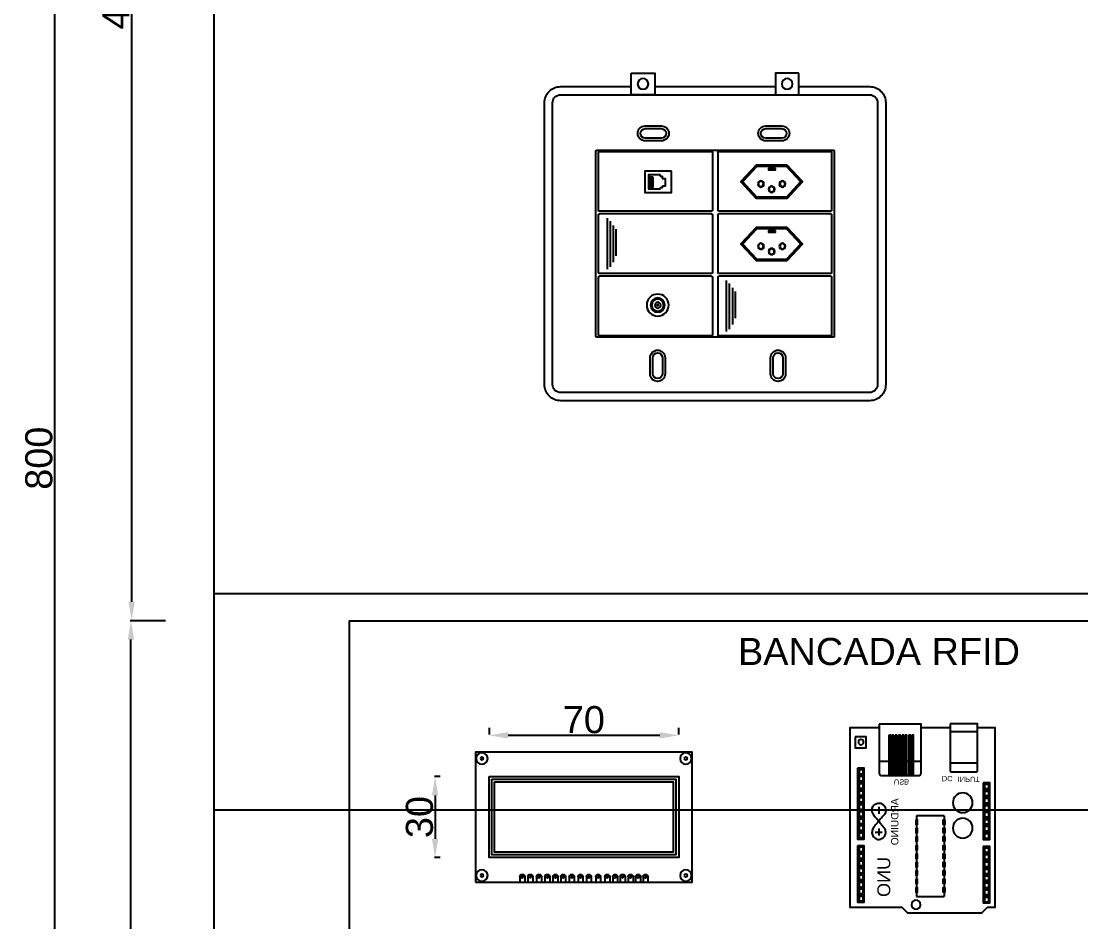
# Model space of a CAD drawing. Header units: millimetres. Extents: x 1729 to 7209, y 940 to 3564.
# Drawn here: x 1729.4 to 2120.6, y 1168.5 to 1501 of the extents above; entities that cross this region are included whole.
import ezdxf

# ---------------------------------------------------------------- set-up
doc = ezdxf.new("R2010")
doc.units = ezdxf.units.MM
doc.layers.add('Traço-fino', color=7, linetype='Continuous', transparency=0.7)
doc.styles.get("Standard").update_dxf_attribs({"font": 'arial.ttf'})
doc.dimstyles.new('ISO-25', dxfattribs={"dimtxt": 10, "dimasz": 7, "dimexe": 0.25, "dimexo": 18, "dimtad": 1, "dimtxsty": 'Standard', "dimcen": 2.5, "dimclrd": 1, "dimadec": 0, "dimazin": 0, "dimtfac": 1, "dimtmove": 0, "dimatfit": 3, "dimfxl": 0, "dimarcsym": 0})

# ---------------------------------------------------------------- blocks, each defined once
blk = doc.blocks.new('*D52')
at = {"color": 0, "lineweight": -2}
for p, q in [((1782.63, 1739.68), (1741.45, 1739.68)), ((1782.63, 939.68), (1741.45, 939.68))]:
    blk.add_line(p, q, dxfattribs=at)
at = {"color": 1, "lineweight": -2}
blk.add_line((1741.7, 1732.68), (1741.7, 946.68), dxfattribs=at)
at = {"color": 1}
for points in [[(1740.53, 1732.68), (1742.87, 1732.68), (1741.7, 1739.68)], [(1740.53, 946.68), (1742.87, 946.68), (1741.7, 939.68)]]:
    blk.add_solid(points, dxfattribs=at)
at = {"layer": 'Defpoints', "color": 0}
for p in [(1800.63, 1739.68), (1741.7, 939.68), (1800.63, 939.68)]:
    blk.add_point(p, dxfattribs=at)
at = {"color": 0, "insert": (1735.97, 1339.68), "char_height": 10, "attachment_point": 5, "rotation": 90}
blk.add_mtext('800', dxfattribs=at)
blk = doc.blocks.new('*D55')
at = {"color": 0, "linetype": 'Continuous', "lineweight": -2}
for p, q in [((1782.63, 1739.68), (1769.93, 1739.68)), ((1782.63, 1279.68), (1769.93, 1279.68))]:
    blk.add_line(p, q, dxfattribs=at)
at = {"color": 1, "linetype": 'Continuous', "lineweight": -2}
blk.add_line((1770.18, 1732.68), (1770.18, 1286.68), dxfattribs=at)
at = {"color": 1}
for points in [[(1769.01, 1732.68), (1771.34, 1732.68), (1770.18, 1739.68)], [(1769.01, 1286.68), (1771.34, 1286.68), (1770.18, 1279.68)]]:
    blk.add_solid(points, dxfattribs=at)
at = {"layer": 'Defpoints', "color": 0}
for p in [(1800.63, 1739.68), (1770.18, 1279.68), (1800.63, 1279.68)]:
    blk.add_point(p, dxfattribs=at)
at = {"color": 0, "insert": (1764.45, 1509.68), "char_height": 10, "attachment_point": 5, "rotation": 90}
blk.add_mtext('460', dxfattribs=at)
blk = doc.blocks.new('*D49')
at = {"color": 0, "linetype": 'Continuous', "lineweight": -2}
for p, q in [((1782.63, 1279.68), (1769.68, 1279.68)), ((1783.15, 989.68), (1769.68, 989.68))]:
    blk.add_line(p, q, dxfattribs=at)
at = {"color": 1, "linetype": 'Continuous', "lineweight": -2}
blk.add_line((1769.93, 996.68), (1769.93, 1272.68), dxfattribs=at)
at = {"color": 1}
for points in [[(1768.76, 1272.68), (1771.09, 1272.68), (1769.93, 1279.68)], [(1768.76, 996.68), (1771.09, 996.68), (1769.93, 989.68)]]:
    blk.add_solid(points, dxfattribs=at)
at = {"layer": 'Defpoints', "color": 0}
for p in [(1769.93, 1279.68), (1800.63, 1279.68), (1801.15, 989.68)]:
    blk.add_point(p, dxfattribs=at)
at = {"color": 0, "insert": (1764.2, 1134.68), "char_height": 10, "attachment_point": 5, "rotation": 90}
blk.add_mtext('290', dxfattribs=at)
blk = doc.blocks.new('ARDUINO UNO')
for p, q in [((2265.33, 1898.1), (2265.33, 1895.67)), ((2267.86, 1898.1), (2267.86, 1895.67)), ((2270.56, 1898.1), (2270.56, 1895.67)), ((2273.11, 1898.1), (2273.11, 1895.67)), ((2275.83, 1895.67), (2275.83, 1898.1)), ((2278.33, 1895.67), (2278.33, 1898.1)), ((2281.03, 1898.1), (2281.03, 1895.67)), ((2283.53, 1895.67), (2283.53, 1898.1)), ((2286.23, 1898.1), (2286.23, 1895.67)), ((2293.92, 1898.1), (2293.92, 1895.67)), ((2296.45, 1898.1), (2296.45, 1895.67)), ((2299.15, 1898.1), (2299.15, 1895.67)), ((2301.7, 1898.1), (2301.7, 1895.67)), ((2304.42, 1895.67), (2304.42, 1898.1)), ((2306.92, 1895.67), (2306.92, 1898.1)), ((2309.62, 1898.1), (2309.62, 1895.67)), ((2260.14, 1890.1), (2260.14, 1874.69)), ((2276.91, 1890.32), (2279.49, 1890.32)), ((2284.96, 1890.32), (2287.54, 1890.32)), ((2286.25, 1891.61), (2286.25, 1889.03)), ((2280.33, 1866.19), (2280.33, 1876.4)), ((2280.33, 1876.4), (2281.73, 1876.4)), ((2308.43, 1876.4), (2310, 1876.4)), ((2310, 1876.4), (2310, 1866.19)), ((2280.33, 1866.19), (2281.73, 1866.19)), ((2308.43, 1866.19), (2310, 1866.19)), ((2249.13, 1863.93), (2249.13, 1853.81)), ((2260.65, 1863.93), (2260.65, 1853.81)), ((2270.76, 1851.76), (2270.76, 1849.33)), ((2273.29, 1851.76), (2273.29, 1849.33)), ((2276, 1851.76), (2276, 1849.33)), ((2278.54, 1851.76), (2278.54, 1849.33)), ((2281.26, 1849.33), (2281.26, 1851.76)), ((2283.76, 1849.33), (2283.76, 1851.76)), ((2286.46, 1851.76), (2286.46, 1849.33)), ((2294.24, 1851.76), (2294.24, 1849.33)), ((2296.78, 1851.76), (2296.78, 1849.33)), ((2299.48, 1851.76), (2299.48, 1849.33)), ((2302.03, 1851.76), (2302.03, 1849.33)), ((2304.75, 1849.33), (2304.75, 1851.76)), ((2307.24, 1849.33), (2307.24, 1851.76)), ((2309.95, 1851.76), (2309.95, 1849.33))]:
    blk.add_line(p, q)
for points in [[(2247.6, 1853.81), (2247.6, 1847.51), (2314.14, 1847.51), (2314.14, 1850.32), (2316.18, 1852.36), (2316.18, 1879.61), (2314.14, 1881.7), (2314.14, 1900.85), (2247.6, 1900.85), (2247.6, 1890.1)], [(2247.6, 1874.69), (2247.6, 1863.93)], [(2283.42, 1876.4), (2284.81, 1876.4)], [(2286.51, 1876.4), (2287.95, 1876.4)], [(2289.64, 1876.4), (2291.18, 1876.4)], [(2292.88, 1876.4), (2294.28, 1876.4)], [(2295.98, 1876.4), (2297.39, 1876.4)], [(2299.09, 1876.4), (2300.51, 1876.4)], [(2302.2, 1876.4), (2303.62, 1876.4)], [(2305.31, 1876.4), (2306.74, 1876.4)], [(2283.42, 1866.19), (2284.81, 1866.19)], [(2286.51, 1866.19), (2287.95, 1866.19)], [(2289.64, 1866.19), (2291.18, 1866.19)], [(2292.88, 1866.19), (2294.28, 1866.19)], [(2295.98, 1866.19), (2297.39, 1866.19)], [(2299.09, 1866.19), (2300.51, 1866.19)], [(2302.2, 1866.19), (2303.62, 1866.19)], [(2305.31, 1866.19), (2306.74, 1866.19)]]:
    blk.add_lwpolyline(points)
for points in [[(2251.04, 1898.99), (2255.11, 1898.99), (2255.11, 1894.92), (2251.04, 1894.92)], [(2262.69, 1898.1), (2288.88, 1898.1), (2288.88, 1895.67), (2262.69, 1895.67)], [(2263.23, 1897.6), (2264.79, 1897.6), (2264.79, 1896.04), (2263.23, 1896.04)], [(2265.8, 1897.6), (2267.36, 1897.6), (2267.36, 1896.04), (2265.8, 1896.04)], [(2268.45, 1897.6), (2270.01, 1897.6), (2270.01, 1896.04), (2268.45, 1896.04)], [(2271.11, 1897.6), (2272.68, 1897.6), (2272.68, 1896.04), (2271.11, 1896.04)], [(2273.6, 1897.6), (2275.16, 1897.6), (2275.16, 1896.04), (2273.6, 1896.04)], [(2276.27, 1897.6), (2277.84, 1897.6), (2277.84, 1896.04), (2276.27, 1896.04)], [(2278.82, 1897.6), (2280.39, 1897.6), (2280.39, 1896.04), (2278.82, 1896.04)], [(2281.48, 1897.6), (2283.05, 1897.6), (2283.05, 1896.04), (2281.48, 1896.04)], [(2284.02, 1897.6), (2285.59, 1897.6), (2285.59, 1896.04), (2284.02, 1896.04)], [(2286.68, 1897.6), (2288.25, 1897.6), (2288.25, 1896.04), (2286.68, 1896.04)], [(2291.29, 1898.1), (2312.12, 1898.1), (2312.12, 1895.67), (2291.29, 1895.67)], [(2291.82, 1897.6), (2293.39, 1897.6), (2293.39, 1896.04), (2291.82, 1896.04)], [(2294.39, 1897.6), (2295.96, 1897.6), (2295.96, 1896.04), (2294.39, 1896.04)], [(2297.04, 1897.6), (2298.61, 1897.6), (2298.61, 1896.04), (2297.04, 1896.04)], [(2299.7, 1897.6), (2301.27, 1897.6), (2301.27, 1896.04), (2299.7, 1896.04)], [(2302.19, 1897.6), (2303.76, 1897.6), (2303.76, 1896.04), (2302.19, 1896.04)], [(2304.87, 1897.6), (2306.43, 1897.6), (2306.43, 1896.04), (2304.87, 1896.04)], [(2307.41, 1897.6), (2308.98, 1897.6), (2308.98, 1896.04), (2307.41, 1896.04)], [(2310.08, 1897.6), (2311.64, 1897.6), (2311.64, 1896.04), (2310.08, 1896.04)], [(2250.48, 1886.6), (2265.32, 1886.6), (2265.32, 1885.96), (2250.48, 1885.96)], [(2250.48, 1885.48), (2265.32, 1885.48), (2265.32, 1884.85), (2250.48, 1884.85)], [(2250.48, 1884.23), (2265.32, 1884.23), (2265.32, 1883.59), (2250.48, 1883.59)], [(2250.48, 1882.97), (2265.32, 1882.97), (2265.32, 1882.34), (2250.48, 1882.34)], [(2250.48, 1881.7), (2265.32, 1881.7), (2265.32, 1881.06), (2250.48, 1881.06)], [(2250.48, 1880.56), (2265.32, 1880.56), (2265.32, 1879.92), (2250.48, 1879.92)], [(2250.48, 1879.23), (2265.32, 1879.23), (2265.32, 1878.59), (2250.48, 1878.59)], [(2250.48, 1878.16), (2265.32, 1878.16), (2265.32, 1877.52), (2250.48, 1877.52)], [(2281.73, 1876.65), (2283.42, 1876.65), (2283.42, 1876.01), (2281.73, 1876.01)], [(2284.81, 1876.65), (2286.51, 1876.65), (2286.51, 1876.01), (2284.81, 1876.01)], [(2287.95, 1876.65), (2289.64, 1876.65), (2289.64, 1876.01), (2287.95, 1876.01)], [(2291.18, 1876.65), (2292.88, 1876.65), (2292.88, 1876.01), (2291.18, 1876.01)], [(2294.28, 1876.65), (2295.98, 1876.65), (2295.98, 1876.01), (2294.28, 1876.01)], [(2297.39, 1876.65), (2299.09, 1876.65), (2299.09, 1876.01), (2297.39, 1876.01)], [(2300.51, 1876.65), (2302.2, 1876.65), (2302.2, 1876.01), (2300.51, 1876.01)], [(2303.62, 1876.65), (2305.31, 1876.65), (2305.31, 1876.01), (2303.62, 1876.01)], [(2306.74, 1876.65), (2308.43, 1876.65), (2308.43, 1876.01), (2306.74, 1876.01)], [(2281.73, 1865.94), (2283.42, 1865.94), (2283.42, 1866.58), (2281.73, 1866.58)], [(2284.81, 1865.94), (2286.51, 1865.94), (2286.51, 1866.58), (2284.81, 1866.58)], [(2287.95, 1865.94), (2289.64, 1865.94), (2289.64, 1866.58), (2287.95, 1866.58)], [(2291.18, 1865.94), (2292.88, 1865.94), (2292.88, 1866.58), (2291.18, 1866.58)], [(2294.28, 1865.94), (2295.98, 1865.94), (2295.98, 1866.58), (2294.28, 1866.58)], [(2297.39, 1865.94), (2299.09, 1865.94), (2299.09, 1866.58), (2297.39, 1866.58)], [(2300.51, 1865.94), (2302.2, 1865.94), (2302.2, 1866.58), (2300.51, 1866.58)], [(2303.62, 1865.94), (2305.31, 1865.94), (2305.31, 1866.58), (2303.62, 1866.58)], [(2306.74, 1865.94), (2308.43, 1865.94), (2308.43, 1866.58), (2306.74, 1866.58)], [(2268.13, 1851.76), (2288.96, 1851.76), (2288.96, 1849.33), (2268.13, 1849.33)], [(2268.66, 1851.27), (2270.23, 1851.27), (2270.23, 1849.7), (2268.66, 1849.7)], [(2271.23, 1851.27), (2272.8, 1851.27), (2272.8, 1849.7), (2271.23, 1849.7)], [(2273.88, 1851.27), (2275.45, 1851.27), (2275.45, 1849.7), (2273.88, 1849.7)], [(2276.54, 1851.27), (2278.11, 1851.27), (2278.11, 1849.7), (2276.54, 1849.7)], [(2279.03, 1851.27), (2280.6, 1851.27), (2280.6, 1849.7), (2279.03, 1849.7)], [(2281.71, 1851.27), (2283.27, 1851.27), (2283.27, 1849.7), (2281.71, 1849.7)], [(2284.26, 1851.27), (2285.82, 1851.27), (2285.82, 1849.7), (2284.26, 1849.7)], [(2286.92, 1851.27), (2288.48, 1851.27), (2288.48, 1849.7), (2286.92, 1849.7)], [(2291.61, 1851.76), (2312.44, 1851.76), (2312.44, 1849.33), (2291.61, 1849.33)], [(2292.15, 1851.27), (2293.71, 1851.27), (2293.71, 1849.7), (2292.15, 1849.7)], [(2294.71, 1851.27), (2296.28, 1851.27), (2296.28, 1849.7), (2294.71, 1849.7)], [(2297.36, 1851.27), (2298.93, 1851.27), (2298.93, 1849.7), (2297.36, 1849.7)], [(2300.03, 1851.27), (2301.59, 1851.27), (2301.59, 1849.7), (2300.03, 1849.7)], [(2302.51, 1851.27), (2304.08, 1851.27), (2304.08, 1849.7), (2302.51, 1849.7)], [(2305.19, 1851.27), (2306.76, 1851.27), (2306.76, 1849.7), (2305.19, 1849.7)], [(2307.74, 1851.27), (2309.3, 1851.27), (2309.3, 1849.7), (2307.74, 1849.7)], [(2310.4, 1851.27), (2311.97, 1851.27), (2311.97, 1849.7), (2310.4, 1849.7)]]:
    blk.add_lwpolyline(points, close=True)
for points in [[(2246.42, 1890.1), (2264.61, 1890.1, -0.414214), (2265.32, 1889.39), (2265.32, 1875.4, -0.414214), (2264.61, 1874.69), (2246.42, 1874.69)], [(2246.32, 1863.93), (2263.59, 1863.93, -0.414214), (2264.05, 1863.46), (2264.05, 1854.27, -0.414214), (2263.59, 1853.81), (2246.32, 1853.81)]]:
    blk.add_lwpolyline(points, format="xyb", close=True)
for centre, radius in [((2253.06, 1896.87), 0.97), ((2313.11, 1876.57), 1.68), ((2275.43, 1859.31), 3.65), ((2284.82, 1859.31), 3.65)]:
    blk.add_circle(centre, radius)
for points in [[(2282.26, 1890.33), (2282.01, 1890.13), (2281.43, 1889.67), (2280.54, 1888.95), (2279.66, 1888.04), (2278.52, 1887.68), (2277.39, 1887.8), (2276.41, 1888.25), (2275.8, 1889.11), (2275.52, 1889.91), (2275.55, 1890.41), (2275.56, 1890.61), (2275.73, 1891.08), (2276.08, 1892.05), (2277.28, 1892.87), (2278.69, 1892.81), (2279.99, 1892.31), (2281.14, 1891.25), (2281.88, 1890.64), (2282.26, 1890.33)], [(2282.26, 1890.33), (2282.51, 1890.13), (2283.09, 1889.67), (2283.98, 1888.95), (2284.86, 1888.04), (2285.99, 1887.68), (2287.13, 1887.8), (2288.11, 1888.25), (2288.71, 1889.11), (2288.99, 1889.91), (2288.97, 1890.41), (2288.96, 1890.61), (2288.79, 1891.08), (2288.43, 1892.05), (2287.24, 1892.87), (2285.82, 1892.81), (2284.53, 1892.31), (2283.38, 1891.25), (2282.63, 1890.64), (2282.26, 1890.33)]]:
    blk.add_open_spline(points, degree=3, knots=[0, 0, 0, 0, 2.069936, 4.7997, 7.440912, 10.132356, 12.148435, 14.774147, 16.803117, 18.809593, 20.074661, 20.074661, 20.074661, 23.265589, 26.711251, 28.461094, 32.282444, 35.393498, 38.52668, 38.52668, 38.52668, 38.52668])
at = {"attachment_point": 1}
for s, width, gutter_width, insert, char_height in [('UNO', 18.407, 431.9, (2295.44, 1890.83), 4.768), ('ARDUINO', 10.3973, 243.96, (2273.79, 1885.75), 2.693)]:
    blk.add_mtext_dynamic_manual_height_columns(s, width=width, gutter_width=gutter_width, heights=[0], dxfattribs=dict(at, insert=insert, char_height=char_height))
at = {"char_height": 1.949, "attachment_point": 1, "rotation": 270}
for s, insert in [('USB', (2268.75, 1884.72)), ('DC', (2267.48, 1867.01)), ('INPUT', (2267.78, 1861.16))]:
    blk.add_mtext_dynamic_manual_height_columns(s, width=114.6896, gutter_width=176.56, heights=[0], dxfattribs=dict(at, insert=insert))
blk = doc.blocks.new('PLACA DISPLAY LED')
for p, q in [((3321.85, 1938.53), (3321.85, 1940.42)), ((3323.66, 1938.53), (3323.66, 1940.42)), ((3324.83, 1938.53), (3324.83, 1940.42)), ((3326.64, 1938.53), (3326.64, 1940.42)), ((3328.01, 1938.53), (3328.01, 1940.42)), ((3329.81, 1938.53), (3329.81, 1940.42)), ((3331.12, 1938.53), (3331.12, 1940.42)), ((3332.92, 1938.53), (3332.92, 1940.42)), ((3334.1, 1938.53), (3334.1, 1940.42)), ((3335.9, 1938.53), (3335.9, 1940.42)), ((3336.95, 1938.53), (3336.95, 1940.42)), ((3338.75, 1938.53), (3338.75, 1940.42)), ((3340.12, 1938.53), (3340.12, 1940.42)), ((3341.93, 1938.53), (3341.93, 1940.42)), ((3343.37, 1938.53), (3343.37, 1940.42)), ((3345.17, 1938.53), (3345.17, 1940.42)), ((3346.41, 1938.53), (3346.41, 1940.42)), ((3348.22, 1938.53), (3348.22, 1940.42)), ((3349.86, 1938.53), (3349.86, 1940.42)), ((3351.66, 1938.53), (3351.66, 1940.42)), ((3353.23, 1938.53), (3353.23, 1940.42)), ((3355.03, 1938.53), (3355.03, 1940.42)), ((3356.14, 1938.53), (3356.14, 1940.42)), ((3357.95, 1938.53), (3357.95, 1940.42)), ((3358.92, 1938.53), (3358.92, 1940.42)), ((3360.73, 1938.53), (3360.73, 1940.42)), ((3361.84, 1938.53), (3361.84, 1940.42)), ((3363.64, 1938.53), (3363.64, 1940.42)), ((3364.62, 1938.53), (3364.62, 1940.42)), ((3366.42, 1938.53), (3366.42, 1940.42)), ((3367.33, 1938.53), (3367.33, 1940.42)), ((3369.13, 1938.53), (3369.13, 1940.42))]:
    blk.add_line(p, q)
for points in [[(3305.5, 1940.42), (3385.5, 1940.42), (3385.5, 1892.42), (3305.5, 1892.42)], [(3310.5, 1901.42), (3380.5, 1901.42), (3380.5, 1931.42), (3310.5, 1931.42)], [(3311.5, 1902.42), (3379.5, 1902.42), (3379.5, 1930.42), (3311.5, 1930.42)], [(3312.5, 1903.42), (3378.5, 1903.42), (3378.5, 1929.42), (3312.5, 1929.42)]]:
    blk.add_lwpolyline(points, close=True)
for centre, radius in [((3307.85, 1938.02), 2.13), ((3307.85, 1938.02), 0.56), ((3322.76, 1938.53), 0.334), ((3325.73, 1938.53), 0.334), ((3328.91, 1938.53), 0.334), ((3332.02, 1938.53), 0.334), ((3335, 1938.53), 0.334), ((3337.85, 1938.53), 0.334), ((3341.03, 1938.53), 0.334), ((3344.27, 1938.53), 0.334), ((3347.31, 1938.53), 0.334), ((3350.76, 1938.53), 0.334), ((3354.13, 1938.53), 0.334), ((3357.05, 1938.53), 0.334), ((3359.83, 1938.53), 0.334), ((3362.74, 1938.53), 0.334), ((3365.52, 1938.53), 0.334), ((3368.23, 1938.53), 0.334), ((3383.15, 1938.02), 2.13), ((3383.15, 1938.02), 0.56), ((3307.85, 1894.81), 2.13), ((3307.85, 1894.81), 0.56), ((3383.15, 1894.81), 2.13), ((3383.15, 1894.81), 0.56)]:
    blk.add_circle(centre, radius)
for centre in [(3322.76, 1938.53), (3325.73, 1938.53), (3328.91, 1938.53), (3332.02, 1938.53), (3335, 1938.53), (3337.85, 1938.53), (3341.03, 1938.53), (3344.27, 1938.53), (3347.31, 1938.53), (3350.76, 1938.53), (3354.13, 1938.53), (3357.05, 1938.53), (3359.83, 1938.53), (3362.74, 1938.53), (3365.52, 1938.53), (3368.23, 1938.53)]:
    blk.add_arc(centre, 0.901, 180, 0)
blk = doc.blocks.new('*D46')
at = {"layer": 'Defpoints', "color": 0}
for p in [(1902.15, 1237.35), (1902.15, 1222.18), (1972.15, 1222.18)]:
    blk.add_point(p, dxfattribs=at)
at = {"layer": 'Traço-fino', "color": 0, "linetype": 'Continuous', "lineweight": -2}
for p, q in [((1902.15, 1240.18), (1902.15, 1237.6)), ((1972.15, 1240.18), (1972.15, 1237.6))]:
    blk.add_line(p, q, dxfattribs=at)
at = {"layer": 'Traço-fino', "color": 1, "linetype": 'Continuous', "lineweight": -2}
blk.add_line((1965.15, 1237.35), (1909.15, 1237.35), dxfattribs=at)
at = {"layer": 'Traço-fino', "color": 1}
for points in [[(1909.15, 1238.52), (1909.15, 1236.19), (1902.15, 1237.35)], [(1965.15, 1238.52), (1965.15, 1236.19), (1972.15, 1237.35)]]:
    blk.add_solid(points, dxfattribs=at)
at = {"layer": 'Traço-fino', "color": 0, "insert": (1937.15, 1243.08), "char_height": 10, "attachment_point": 5}
blk.add_mtext('70', dxfattribs=at)
blk = doc.blocks.new('*D47')
at = {"layer": 'Defpoints', "color": 0}
for p in [(1902.15, 1222.18), (1882.22, 1192.18), (1902.15, 1192.18)]:
    blk.add_point(p, dxfattribs=at)
at = {"layer": 'Traço-fino', "color": 0, "linetype": 'Continuous', "lineweight": -2}
for p, q in [((1884.15, 1222.18), (1881.97, 1222.18)), ((1884.15, 1192.18), (1881.97, 1192.18))]:
    blk.add_line(p, q, dxfattribs=at)
at = {"layer": 'Traço-fino', "color": 1, "linetype": 'Continuous', "lineweight": -2}
blk.add_line((1882.22, 1215.18), (1882.22, 1199.18), dxfattribs=at)
at = {"layer": 'Traço-fino', "color": 1}
for points in [[(1881.05, 1215.18), (1883.39, 1215.18), (1882.22, 1222.18)], [(1881.05, 1199.18), (1883.39, 1199.18), (1882.22, 1192.18)]]:
    blk.add_solid(points, dxfattribs=at)
at = {"layer": 'Traço-fino', "color": 0, "insert": (1876.49, 1207.18), "char_height": 10, "attachment_point": 5, "rotation": 90}
blk.add_mtext('30', dxfattribs=at)
blk = doc.blocks.new('tomadas cx4x4')
for p, q in [((2537.37, 2580.29), (2537.37, 2511.89)), ((2625.07, 2580.59), (2537.67, 2580.59)), ((2538.37, 2579.79), (2538.37, 2558.39)), ((2580.07, 2580.09), (2538.67, 2580.09)), ((2580.37, 2579.79), (2580.37, 2558.39)), ((2582.37, 2579.79), (2582.37, 2558.39)), ((2624.07, 2580.09), (2582.67, 2580.09)), ((2624.37, 2558.09), (2624.37, 2579.79)), ((2625.37, 2511.89), (2625.37, 2580.29)), ((2605.47, 2570.63), (2605.47, 2567.35)), ((2605.73, 2571.16), (2605.73, 2566.76)), ((2604.24, 2570.24), (2605.12, 2570.24)), ((2604.24, 2569.78), (2605.12, 2569.78)), ((2604.24, 2569.4), (2605.12, 2569.4)), ((2604.24, 2569.09), (2605.12, 2569.09)), ((2604.24, 2568.85), (2605.12, 2568.85)), ((2604.24, 2568.63), (2605.12, 2568.63)), ((2604.24, 2568.38), (2605.12, 2568.38)), ((2604.24, 2568), (2605.12, 2568)), ((2604.24, 2567.54), (2605.12, 2567.54)), ((2538.37, 2556.79), (2538.37, 2535.39)), ((2538.67, 2558.09), (2580.07, 2558.09)), ((2538.67, 2557.09), (2580.07, 2557.09)), ((2580.37, 2556.79), (2580.37, 2535.39)), ((2582.37, 2556.79), (2582.37, 2535.39)), ((2582.67, 2558.09), (2624.37, 2558.09)), ((2582.67, 2557.09), (2624.07, 2557.09)), ((2621.24, 2555.53), (2621.24, 2536.69)), ((2624.37, 2535.39), (2624.37, 2556.79)), ((2617.98, 2551.44), (2617.98, 2541.56)), ((2618.98, 2552.76), (2618.98, 2539.25)), ((2620.16, 2554.36), (2620.16, 2537.5)), ((2538.37, 2533.79), (2538.37, 2512.39)), ((2538.67, 2535.09), (2580.07, 2535.09)), ((2538.67, 2534.09), (2580.07, 2534.09)), ((2576.16, 2531.36), (2576.16, 2514.5)), ((2577.24, 2532.53), (2577.24, 2513.69)), ((2580.37, 2533.79), (2580.37, 2512.39)), ((2582.37, 2533.79), (2582.37, 2512.39)), ((2582.67, 2535.09), (2624.07, 2535.09)), ((2582.67, 2534.09), (2624.07, 2534.09)), ((2624.37, 2512.39), (2624.37, 2533.79)), ((2573.98, 2528.44), (2573.98, 2518.56)), ((2574.98, 2529.76), (2574.98, 2516.25)), ((2538.67, 2512.09), (2580.07, 2512.09)), ((2582.67, 2512.09), (2624.07, 2512.09)), ((2537.67, 2511.59), (2625.07, 2511.59))]:
    blk.add_line(p, q)
for points in [[(2550.41, 2609.06), (2559.09, 2609.06), (2559.09, 2601.09), (2550.41, 2601.09)], [(2612.34, 2609.06), (2603.66, 2609.06), (2603.66, 2601.09), (2612.34, 2601.09)], [(2559.12, 2573.8), (2561.6, 2573.8), (2561.6, 2573.39), (2559.12, 2573.39)], [(2597.43, 2572.83), (2607.27, 2572.83), (2607.27, 2565.02), (2597.43, 2565.02)], [(2604.24, 2570.69), (2605.12, 2570.69), (2605.12, 2567.1), (2604.24, 2567.1)], [(2559.12, 2550.8), (2561.6, 2550.8), (2561.6, 2550.39), (2559.12, 2550.39)]]:
    blk.add_lwpolyline(points, close=True)
blk.add_lwpolyline([(2550.41, 2604.09), (2524.37, 2604.09, 0.414214), (2518.37, 2598.09), (2518.37, 2494.09, 0.414214), (2524.37, 2488.09), (2638.37, 2488.09, 0.414214), (2644.37, 2494.09), (2644.37, 2598.09, 0.414214), (2638.37, 2604.09), (2612.34, 2604.09)], format="xyb")
for points in [[(2603.66, 2604.09), (2559.09, 2604.09)], [(2601.69, 2570.96), (2600.91, 2570.96), (2600.91, 2570.18)], [(2601.69, 2570.96), (2601.69, 2571.55), (2605.99, 2571.55), (2605.99, 2566.3), (2601.69, 2566.3), (2601.69, 2566.7)], [(2600.91, 2570.18), (2599.75, 2570.18), (2599.75, 2567.35), (2600.91, 2567.35)], [(2600.91, 2567.35), (2600.91, 2566.7), (2601.69, 2566.7)]]:
    blk.add_lwpolyline(points)
for points in [[(2524.37, 2491.09), (2638.37, 2491.09, 0.414214), (2641.37, 2494.09), (2641.37, 2598.09, 0.414214), (2638.37, 2601.09), (2524.37, 2601.09, 0.414214), (2521.37, 2598.09), (2521.37, 2494.09, 0.414214)], [(2556.72, 2584.03), (2562.7, 2584.03, 1), (2562.7, 2589.56), (2556.72, 2589.56, 1)], [(2556.72, 2585.03), (2562.7, 2585.03, 1), (2562.7, 2588.56), (2556.72, 2588.56, 1)], [(2607.18, 2589.56), (2601.2, 2589.56, 1), (2601.2, 2584.03), (2607.18, 2584.03, 1)], [(2607.18, 2588.56), (2601.2, 2588.56, 1), (2601.2, 2585.03), (2607.18, 2585.03, 1)], [(2555.03, 2562.72), (2565.97, 2562.72, 0.208363), (2566.19, 2562.82), (2571.72, 2568.77, 0.393108), (2571.72, 2569.18), (2566.19, 2575.12, 0.208363), (2565.97, 2575.22), (2555.03, 2575.22, 0.208363), (2554.81, 2575.12), (2549.28, 2569.18, 0.393108), (2549.28, 2568.77), (2554.81, 2562.82, 0.208363)], [(2555.25, 2563.22), (2565.75, 2563.22, 0.208363), (2565.97, 2563.32), (2571.04, 2568.77, 0.393108), (2571.04, 2569.18), (2565.97, 2574.62, 0.208363), (2565.75, 2574.72), (2555.25, 2574.72, 0.208363), (2555.03, 2574.62), (2549.96, 2569.18, 0.393108), (2549.96, 2568.77), (2555.03, 2563.32, 0.208363)], [(2555.03, 2539.72), (2565.97, 2539.72, 0.208363), (2566.19, 2539.82), (2571.72, 2545.77, 0.393108), (2571.72, 2546.18), (2566.19, 2552.12, 0.208363), (2565.97, 2552.22), (2555.03, 2552.22, 0.208363), (2554.81, 2552.12), (2549.28, 2546.18, 0.393108), (2549.28, 2545.77), (2554.81, 2539.82, 0.208363)], [(2555.25, 2540.22), (2565.75, 2540.22, 0.208363), (2565.97, 2540.32), (2571.04, 2545.77, 0.393108), (2571.04, 2546.18), (2565.97, 2551.62, 0.208363), (2565.75, 2551.72), (2555.25, 2551.72, 0.208363), (2555.03, 2551.62), (2549.96, 2546.18, 0.393108), (2549.96, 2545.77), (2555.03, 2540.32, 0.208363)], [(2560.89, 2498.02), (2560.89, 2504, 1), (2555.36, 2504), (2555.36, 2498.02, 1)], [(2559.89, 2498.02), (2559.89, 2504, 1), (2556.36, 2504), (2556.36, 2498.02, 1)], [(2605.37, 2498.02), (2605.37, 2504, 1), (2599.84, 2504), (2599.84, 2498.02, 1)], [(2604.37, 2498.02), (2604.37, 2504, 1), (2600.84, 2504), (2600.84, 2498.02, 1)]]:
    blk.add_lwpolyline(points, format="xyb", close=True)
for centre, radius in [((2554.75, 2605.07), 1.98), ((2608, 2605.07), 1.98), ((2556.53, 2568.15), 1.15), ((2556.53, 2568.15), 0.951), ((2560.5, 2566.19), 1.15), ((2560.5, 2566.19), 0.951), ((2564.47, 2568.15), 1.15), ((2564.47, 2568.15), 0.951), ((2556.53, 2545.15), 1.15), ((2556.53, 2545.15), 0.951), ((2560.5, 2543.19), 1.15), ((2560.5, 2543.19), 0.951), ((2564.47, 2545.15), 1.15), ((2564.47, 2545.15), 0.951), ((2602.54, 2523.4), 4.06), ((2602.54, 2523.4), 2.63), ((2602.54, 2523.4), 2.63), ((2602.54, 2523.4), 2.62), ((2602.54, 2523.4), 2.61), ((2602.54, 2523.4), 2.58), ((2602.54, 2523.4), 2.5), ((2602.54, 2523.4), 2.38), ((2602.54, 2523.4), 2.21), ((2602.54, 2523.4), 1.09), ((2602.54, 2523.4), 0.243)]:
    blk.add_circle(centre, radius)
for centre, start, end in [((2537.67, 2580.29), 90, 180), ((2538.67, 2579.79), 90, 180), ((2580.07, 2579.79), 0, 90), ((2582.67, 2579.79), 90, 180), ((2624.07, 2579.79), 0, 90), ((2625.07, 2580.29), 0, 90), ((2538.67, 2558.39), 180, 270), ((2538.67, 2556.79), 90, 180), ((2580.07, 2558.39), 270, 0), ((2580.07, 2556.79), 0, 90), ((2582.67, 2558.39), 180, 270), ((2582.67, 2556.79), 90, 180), ((2624.07, 2556.79), 0, 90), ((2538.67, 2535.39), 180, 270), ((2580.07, 2535.39), 270, 0), ((2582.67, 2535.39), 180, 270), ((2624.07, 2535.39), 270, 0), ((2538.67, 2533.79), 90, 180), ((2580.07, 2533.79), 0, 90), ((2582.67, 2533.79), 90, 180), ((2624.07, 2533.79), 0, 90), ((2537.67, 2511.89), 180, 270), ((2538.67, 2512.39), 180, 270), ((2580.07, 2512.39), 270, 0), ((2582.67, 2512.39), 180, 270), ((2624.07, 2512.39), 270, 0), ((2625.07, 2511.89), 270, 0)]:
    blk.add_arc(centre, 0.3, start, end)

msp = doc.modelspace()

# ---------------------------------------------------------------- linework, layer by layer
msp.add_lwpolyline([(2900.631, 939.679), (1800.631, 939.679), (1800.631, 1739.679), (2900.631, 1739.679)], close=True)
at = {"layer": 'Traço-fino'}
msp.add_lwpolyline([(1800.631, 1289.679), (2813.131, 1289.679), (2813.131, 1491.679), (2893.131, 1491.679), (2893.131, 1209.679), (2893.131, 1209.679), (1800.631, 1209.679)], dxfattribs=at)
msp.add_lwpolyline([(2180.631, 989.679), (1850.631, 989.679), (1850.631, 1279.679), (2180.631, 1279.679)], close=True, dxfattribs=at)

# ---------------------------------------------------------------- block references
at = {"layer": 'Traço-fino', "xscale": -1}
msp.add_blockref('tomadas cx4x4', (4566.979, -1127.19), dxfattribs=at)
for name, p, rotation in [('ARDUINO UNO', (3936.342, 3487.897), 90), ('PLACA DISPLAY LED', (-1408.344, 3123.602), 180)]:
    msp.add_blockref(name, p, dxfattribs=dict(at, rotation=rotation))

# ---------------------------------------------------------------- texts
at = {"layer": 'Traço-fino'}
msp.add_text('BANCADA RFID', height=10.01341, dxfattribs=at).set_placement((1994.04, 1263.308))

# ---------------------------------------------------------------- dimensions: what is measured, and where the dimension line sits
for base, p2, picture, middle in [((1741.698, 939.679), (1800.631, 939.679), '*D52', (1735.968, 1339.679)), ((1770.178, 1279.679), (1800.631, 1279.679), '*D55', (1764.447, 1509.679))]:
    dim = msp.add_linear_dim(base=base, p1=(1800.631, 1739.679), p2=p2, angle=90, dimstyle='ISO-25')
    dim.commit()
    dim.dimension.update_dxf_attribs({"geometry": picture, "text_midpoint": middle})
dim = msp.add_linear_dim(base=(1769.928, 1279.679), p1=(1801.155, 989.679), p2=(1800.631, 1279.679), angle=90, dimstyle='ISO-25', override={"dimtmove": 1})
dim.commit()
dim.dimension.update_dxf_attribs({"geometry": '*D49', "text_midpoint": (1764.197, 1134.679)})
for base, p1, p2, angle, picture, middle in [((1902.154, 1237.353), (1972.154, 1222.185), (1902.154, 1222.185), 180, '*D46', (1937.154, 1243.084)), ((1882.22, 1192.185), (1902.154, 1222.185), (1902.154, 1192.185), 90, '*D47', (1876.486, 1207.185))]:
    dim = msp.add_linear_dim(base=base, p1=p1, p2=p2, angle=angle, dimstyle='ISO-25', dxfattribs=at)
    dim.commit()
    dim.dimension.update_dxf_attribs({"geometry": picture, "text_midpoint": middle})

doc.saveas('drawing.dxf')
